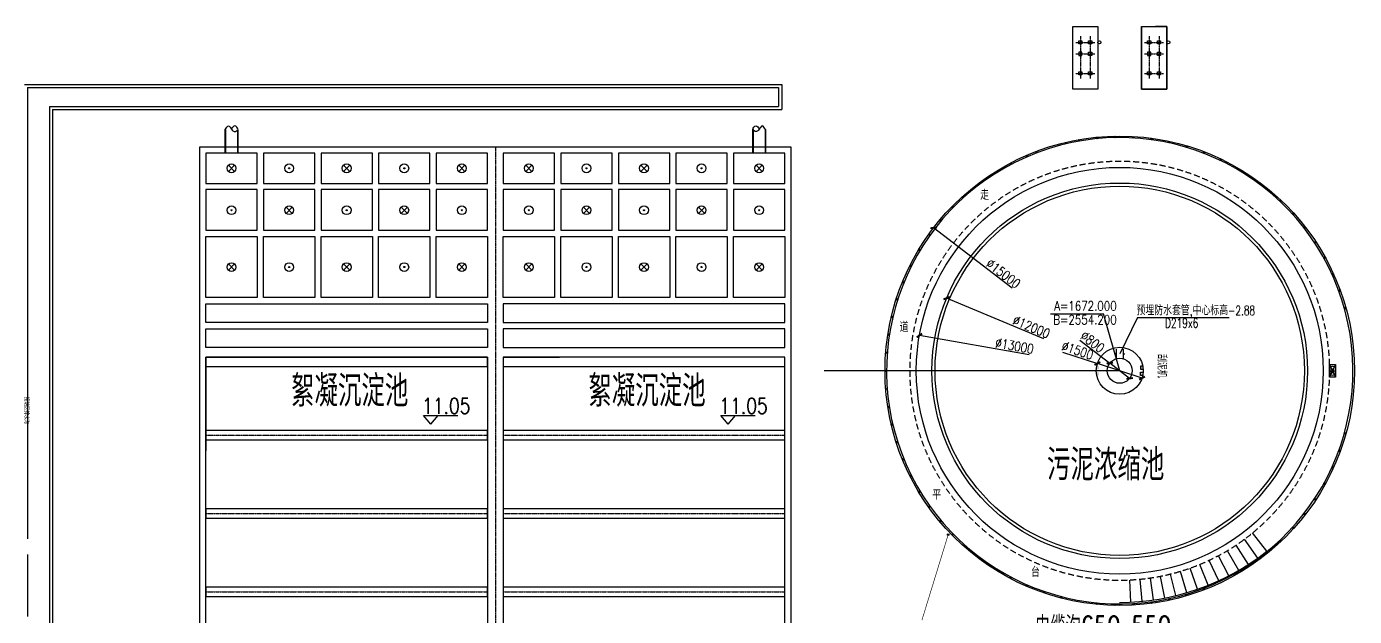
# Model space of a CAD drawing. Header units: millimetres. Extents: x -437359 to 106527, y -82378 to 117612.
# Drawn here: x -260887 to -218457, y 60098 to 78948 of the extents above; entities that cross this region are included whole.
import ezdxf
from ezdxf.enums import TextEntityAlignment as Align

# ---------------------------------------------------------------- set-up
doc = ezdxf.new("R2010")
doc.units = ezdxf.units.MM
for name, pattern in [('CENTER', [50.8, 31.75, -6.35, 6.35, -6.35]), ('DASH', [0.35, 0.25, -0.1]), ('HIDDEN', [9.525, 6.35, -3.175])]:
    doc.linetypes.add(name, pattern=pattern)
doc.layers.get('0').update_dxf_attribs({"color": 8})
doc.layers.get('Defpoints').update_dxf_attribs({"color": 8})
for name, color, linetype in [('-gps-dim', 8, 'Continuous'), ('bg', 8, 'Continuous'), ('DIM-1', 8, 'Continuous'), ('DIM_SYMB', 8, 'Continuous'), ('x标注', 8, 'Continuous'), ('ZXX', 8, 'CENTER'), ('刮泥机', 8, 'Continuous'), ('电气标注', 8, 'Continuous'), ('设备、管道、管件及阀门', 8, 'Continuous')]:
    doc.layers.add(name, color=color, linetype=linetype)
doc.layers.add('电缆通道', color=8, linetype='Continuous', lineweight=30)
doc.styles.add('HZ', font='geditxt.shx', dxfattribs={"width": 0.8, "bigfont": 'hzfs_1.shx'})
doc.styles.add('HZTXT', font='geditxt.shx', dxfattribs={"width": 0.7, "bigfont": 'hzfs_1.shx'})
doc.styles.add('HZXT', font='geditxt.shx', dxfattribs={"width": 0.72, "bigfont": 'hzfs_1.shx'})
doc.styles.get("Standard").update_dxf_attribs({"font": 'geditxt.shx', "bigfont": 'hzfs_1.shx'})
doc.styles.add('STYLE1', font='geditxt.shx', dxfattribs={"width": 0.7, "bigfont": 'hzfs_1.shx'})
doc.dimstyles.new('yk1.50', dxfattribs={"dimtxt": 350, "dimasz": 150, "dimexe": 150, "dimexo": 100, "dimgap": 50, "dimtad": 1, "dimdec": 0, "dimdsep": 46, "dimtxsty": 'HZ', "dimblk": 'ARCHTICK', "dimcen": 2.5, "dimdle": 150, "dimclrd": 256, "dimclre": 256, "dimclrt": 256, "dimadec": 0, "dimazin": 0, "dimtfac": 1, "dimtdec": 0, "dimtmove": 1, "dimatfit": 3, "dimfxl": 0, "dimlwd": -1, "dimlwe": -1, "dimarcsym": 0})

# ---------------------------------------------------------------- blocks, each defined once
blk = doc.blocks.new('xlcdc')
for points in [[(591888, -242370, 1), (591853, -242370, 1)], [(595568, -242370, 1), (595533, -242370, 1)], [(601388, -242370, 1), (601353, -242370, 1)], [(605068, -242370, 1), (605033, -242370, 1)], [(590048, -243710, 1), (590013, -243710, 1)], [(593728, -243710, 1), (593693, -243710, 1)], [(597408, -243710, 1), (597373, -243710, 1)], [(599548, -243710, 1), (599513, -243710, 1)], [(603228, -243710, 1), (603193, -243710, 1)], [(606908, -243710, 1), (606873, -243710, 1)], [(591888, -245525, 1), (591853, -245525, 1)], [(595568, -245525, 1), (595533, -245525, 1)], [(601388, -245525, 1), (601353, -245525, 1)], [(605068, -245525, 1), (605033, -245525, 1)]]:
    blk.add_hatch(color=256).paths.add_polyline_path(points)
for p, q in [((589932, -242469), (590129, -242271)), ((590129, -242469), (589932, -242271)), ((593612, -242469), (593809, -242271)), ((593809, -242469), (593612, -242271)), ((597292, -242469), (597489, -242271)), ((597489, -242469), (597292, -242271)), ((599629, -242469), (599432, -242271)), ((599432, -242469), (599629, -242271)), ((603309, -242469), (603112, -242271)), ((603112, -242469), (603309, -242271)), ((606989, -242469), (606792, -242271)), ((606792, -242469), (606989, -242271)), ((591772, -243809), (591969, -243611)), ((591969, -243809), (591772, -243611)), ((595452, -243809), (595649, -243611)), ((595649, -243809), (595452, -243611)), ((601469, -243809), (601272, -243611)), ((601272, -243809), (601469, -243611)), ((605149, -243809), (604952, -243611)), ((604952, -243809), (605149, -243611)), ((589932, -245624), (590129, -245426)), ((590129, -245624), (589932, -245426)), ((593612, -245624), (593809, -245426)), ((593809, -245624), (593612, -245426)), ((597292, -245624), (597489, -245426)), ((597489, -245624), (597292, -245426)), ((599629, -245624), (599432, -245426)), ((599432, -245624), (599629, -245426)), ((603309, -245624), (603112, -245426)), ((603112, -245624), (603309, -245426)), ((606989, -245624), (606792, -245426)), ((606792, -245624), (606989, -245426)), ((589210, -248400), (589210, -251400)), ((598710, -248400), (600510, -248400)), ((598710, -248400), (598710, -250400)), ((598710, -248400), (598710, -249400))]:
    blk.add_line(p, q)
at = {"const_width": 60}
for points in [[(589830, -241890), (589830, -241122)], [(590230, -241890), (590230, -241122)], [(606690, -241890), (606690, -241122)], [(607090, -241890), (607090, -241122)]]:
    blk.add_lwpolyline(points, dxfattribs=at)
for points in [[(607910, -241690), (589010, -241690), (589010, -259600), (607910, -259600)], [(590850, -241890), (589210, -241890), (589210, -242850), (590850, -242850)], [(592690, -241890), (591050, -241890), (591050, -242850), (592690, -242850)], [(594530, -241890), (592890, -241890), (592890, -242850), (594530, -242850)], [(596370, -241890), (594730, -241890), (594730, -242850), (596370, -242850)], [(598210, -241890), (596570, -241890), (596570, -242850), (598210, -242850)], [(600350, -241890), (598710, -241890), (598710, -242850), (600350, -242850)], [(602190, -241890), (600550, -241890), (600550, -242850), (602190, -242850)], [(604030, -241890), (602390, -241890), (602390, -242850), (604030, -242850)], [(605870, -241890), (604230, -241890), (604230, -242850), (605870, -242850)], [(607710, -241890), (606070, -241890), (606070, -242850), (607710, -242850)], [(590850, -243050), (589210, -243050), (589210, -244350), (590850, -244350)], [(592690, -243050), (591050, -243050), (591050, -244350), (592690, -244350)], [(594530, -243050), (592890, -243050), (592890, -244350), (594530, -244350)], [(596370, -243050), (594730, -243050), (594730, -244350), (596370, -244350)], [(598210, -243050), (596570, -243050), (596570, -244350), (598210, -244350)], [(600350, -243050), (598710, -243050), (598710, -244350), (600350, -244350)], [(602190, -243050), (600550, -243050), (600550, -244350), (602190, -244350)], [(604030, -243050), (602390, -243050), (602390, -244350), (604030, -244350)], [(605870, -243050), (604230, -243050), (604230, -244350), (605870, -244350)], [(607710, -243050), (606070, -243050), (606070, -244350), (607710, -244350)], [(589210, -244550), (590850, -244550), (590850, -246500), (589210, -246500)], [(591050, -244550), (592690, -244550), (592690, -246500), (591050, -246500)], [(592890, -244550), (594530, -244550), (594530, -246500), (592890, -246500)], [(594730, -244550), (596370, -244550), (596370, -246500), (594730, -246500)], [(596570, -244550), (598210, -244550), (598210, -246500), (596570, -246500)], [(598710, -244550), (600350, -244550), (600350, -246500), (598710, -246500)], [(600550, -244550), (602190, -244550), (602190, -246500), (600550, -246500)], [(602390, -244550), (604030, -244550), (604030, -246500), (602390, -246500)], [(604230, -244550), (605870, -244550), (605870, -246500), (604230, -246500)], [(606070, -244550), (607710, -244550), (607710, -246500), (606070, -246500)], [(589210, -246700), (598210, -246700), (598210, -247300), (589210, -247300)], [(607710, -246700), (598710, -246700), (598710, -247300), (607710, -247300)], [(589210, -247500), (598210, -247500), (598210, -248100), (589210, -248100)], [(607710, -247500), (598710, -247500), (598710, -248100), (607710, -248100)], [(589210, -248400), (598210, -248400), (598210, -258400), (589210, -258400)], [(598210, -248400), (589210, -248400), (589210, -248700), (598210, -248700)], [(607710, -248400), (598710, -248400), (598710, -258400), (607710, -258400)], [(607710, -248400), (598710, -248400), (598710, -248700), (607710, -248700)], [(598210, -250750), (589210, -250750), (589210, -251050), (598210, -251050)], [(607710, -250750), (598710, -250750), (598710, -251050), (607710, -251050)], [(598210, -253250), (589210, -253250), (589210, -253550), (598210, -253550)], [(607710, -253250), (598710, -253250), (598710, -253550), (607710, -253550)], [(598210, -255750), (589210, -255750), (589210, -256050), (598210, -256050)], [(607710, -255750), (598710, -255750), (598710, -256050), (607710, -256050)], [(607710, -258100), (598710, -258100), (598710, -258400), (607710, -258400)], [(589210, -258600), (598210, -258600), (598210, -259400), (589210, -259400)], [(607710, -258600), (598710, -258600), (598710, -259400), (607710, -259400)]]:
    blk.add_lwpolyline(points, close=True)
for centre, radius in [((590030, -242370), 140), ((591870, -242370), 140), ((593710, -242370), 140), ((595550, -242370), 140), ((597390, -242370), 140), ((599530, -242370), 140), ((601370, -242370), 140), ((603210, -242370), 140), ((605050, -242370), 140), ((606890, -242370), 140), ((591870, -242370), 17.6), ((595550, -242370), 17.6), ((601370, -242370), 17.6), ((605050, -242370), 17.6), ((590030, -243710), 140), ((590030, -243710), 17.6), ((591870, -243710), 140), ((593710, -243710), 140), ((593710, -243710), 17.6), ((595550, -243710), 140), ((597390, -243710), 140), ((597390, -243710), 17.6), ((599530, -243710), 140), ((599530, -243710), 17.6), ((601370, -243710), 140), ((603210, -243710), 140), ((603210, -243710), 17.6), ((605050, -243710), 140), ((606890, -243710), 140), ((606890, -243710), 17.6), ((590030, -245525), 140), ((591870, -245525), 140), ((591870, -245525), 17.6), ((593710, -245525), 140), ((595550, -245525), 140), ((595550, -245525), 17.6), ((597390, -245525), 140), ((599530, -245525), 140), ((601370, -245525), 140), ((601370, -245525), 17.6), ((603210, -245525), 140), ((605050, -245525), 140), ((605050, -245525), 17.6), ((606890, -245525), 140)]:
    blk.add_circle(centre, radius)
for points in [[(589830, -241128), (589934, -241017), (590030, -241122), (590119, -241195), (590230, -241122), (590139, -241016), (590030, -241122)], [(607090, -241128), (606987, -241017), (606890, -241122), (606802, -241195), (606690, -241122), (606782, -241016), (606890, -241122)]]:
    blk.add_spline(points, degree=3)
at = {"layer": 'DIM-1', "color": 1, "linetype": 'CENTER', "const_width": 1}
for points in [[(590030, -241890), (590030, -240772)], [(606890, -241890), (606890, -240772)]]:
    blk.add_lwpolyline(points, dxfattribs=at)
at = {"layer": 'ZXX'}
for p, q in [((598460, -241690), (598460, -259600)), ((589210, -250900), (598210, -250900)), ((598710, -250900), (607710, -250900)), ((589210, -253400), (598210, -253400)), ((598710, -253400), (607710, -253400)), ((589210, -255900), (598210, -255900)), ((598710, -255900), (607710, -255900))]:
    blk.add_line(p, q, dxfattribs=at)
blk = doc.blocks.new('_ArchTick')
at = {"color": 0, "linetype": 'ByBlock', "const_width": 0.4}
blk.add_lwpolyline([(-0.5, -0.5), (0.5, 0.5)], dxfattribs=at)
blk = doc.blocks.new('*D98')
at = {"layer": '-gps-dim', "transparency": 16777216}
blk.add_line((-228849, 68458), (-232359, 69077), dxfattribs=at)
at = {"layer": 'Defpoints', "color": 0, "transparency": 16777216}
for p in [(-232359, 69077), (-219556, 66818)]:
    blk.add_point(p, dxfattribs=at)
at = {"layer": '-gps-dim', "transparency": 16777216, "xscale": 150, "yscale": 150, "zscale": 150, "rotation": 169.9932743384218}
blk.add_blockref('_ArchTick', (-232359, 69077), dxfattribs=at)
at = {"layer": '-gps-dim', "color": 0, "transparency": 16777216, "insert": (-229320, 68744), "char_height": 300, "attachment_point": 5, "rotation": 349.9933, "style": 'HZ'}
blk.add_mtext('∅13000', dxfattribs=at)
blk = doc.blocks.new('*D102')
at = {"layer": '-gps-dim', "transparency": 16777216}
blk.add_line((-228384, 68966), (-231490, 70270), dxfattribs=at)
at = {"layer": 'Defpoints', "color": 0, "transparency": 16777216}
for p in [(-231490, 70270), (-220425, 65626)]:
    blk.add_point(p, dxfattribs=at)
at = {"layer": '-gps-dim', "transparency": 16777216, "xscale": 150, "yscale": 150, "zscale": 150, "rotation": 157.2302912719808}
blk.add_blockref('_ArchTick', (-231490, 70270), dxfattribs=at)
at = {"layer": '-gps-dim', "color": 0, "transparency": 16777216, "insert": (-228780, 69350), "char_height": 300, "attachment_point": 5, "rotation": 337.2303, "style": 'HZ'}
blk.add_mtext('∅12000', dxfattribs=at)
blk = doc.blocks.new('*D99')
at = {"layer": '-gps-dim', "transparency": 16777216}
for p in [(-227228, 68930), (-225641, 67703)]:
    blk.add_line(p, (-226274, 68192), dxfattribs=at)
at = {"layer": 'Defpoints', "color": 0, "transparency": 16777216}
for p in [(-226274, 68192), (-225641, 67703)]:
    blk.add_point(p, dxfattribs=at)
at = {"layer": '-gps-dim', "transparency": 16777216, "xscale": 150, "yscale": 150, "zscale": 150}
for p, rotation in [((-226274, 68192), 322.2983047391911), ((-225641, 67703), 142.2983047391911)]:
    blk.add_blockref('_ArchTick', p, dxfattribs=dict(at, rotation=rotation))
at = {"layer": '-gps-dim', "color": 0, "transparency": 16777216, "insert": (-226826, 68872), "char_height": 300, "attachment_point": 5, "rotation": 322.2983, "style": 'HZ'}
blk.add_mtext('∅800', dxfattribs=at)
blk = doc.blocks.new('*D100')
at = {"layer": '-gps-dim', "transparency": 16777216}
for p in [(-227781, 68543), (-225245, 67715)]:
    blk.add_line(p, (-226670, 68181), dxfattribs=at)
at = {"layer": 'Defpoints', "color": 0, "transparency": 16777216}
for p in [(-226670, 68181), (-225245, 67715)]:
    blk.add_point(p, dxfattribs=at)
at = {"layer": '-gps-dim', "transparency": 16777216, "xscale": 150, "yscale": 150, "zscale": 150}
for p, rotation in [((-226670, 68181), 341.9054560269168), ((-225245, 67715), 161.9054560269168)]:
    blk.add_blockref('_ArchTick', p, dxfattribs=dict(at, rotation=rotation))
at = {"layer": '-gps-dim', "color": 0, "transparency": 16777216, "insert": (-227306, 68599), "char_height": 300, "attachment_point": 5, "rotation": 341.9055, "style": 'HZ'}
blk.add_mtext('∅1500', dxfattribs=at)
blk = doc.blocks.new('*D101')
at = {"layer": '-gps-dim', "transparency": 16777216}
blk.add_line((-229390, 70585), (-231905, 72517), dxfattribs=at)
at = {"layer": 'Defpoints', "color": 0, "transparency": 16777216}
for p in [(-231905, 72517), (-220010, 63379)]:
    blk.add_point(p, dxfattribs=at)
at = {"layer": '-gps-dim', "transparency": 16777216, "xscale": 150, "yscale": 150, "zscale": 150, "rotation": 142.4699375495999}
blk.add_blockref('_ArchTick', (-231905, 72517), dxfattribs=at)
at = {"layer": '-gps-dim', "color": 0, "transparency": 16777216, "insert": (-229676, 71056), "char_height": 300, "attachment_point": 5, "rotation": 322.4699, "style": 'HZ'}
blk.add_mtext('∅15000', dxfattribs=at)

msp = doc.modelspace()

# ---------------------------------------------------------------- hatches: boundary and pattern name
h = msp.add_hatch()
h.set_pattern_fill('ANGLE', color=256, style=0)
h.set_pattern_definition([(0, (-965586.9, 292293.3526), (0, 6.985), [5.08, -1.905]), (90, (-965586.9, 292293.3526), (-6.985, 4e-16), [5.08, -1.905])])
h.paths.add_polyline_path([(-226617.5, 68096.3), (-226692.6, 68096.3, 0.0336643), (-226705.8, 67996.3), (-226617.5, 67996.3)])
h.paths.add_polyline_path([(-226617.5, 67899.2), (-226705.8, 67899.2, 0.0336643), (-226692.6, 67799.2), (-226617.5, 67799.2)])
h.paths.add_polyline_path([(-225209, 67899.2), (-225297.2, 67899.2), (-225297.2, 67799.2), (-225222.3, 67799.2, 0.0336643)])
h.paths.add_polyline_path([(-225222.3, 68096.3), (-225297.2, 68096.3), (-225297.2, 67996.3), (-225209, 67996.3, 0.0336643)])

# ---------------------------------------------------------------- linework, layer by layer
for p, q in [((-260957.3, 77097.8), (-236757.3, 77097.8)), ((-260857.3, 76997.8), (-260857.3, 62580.4)), ((-260857.3, 76997.8), (-236857.3, 76997.8)), ((-236857.3, 76997.8), (-236857.3, 76397.8)), ((-236757.3, 77097.8), (-236757.3, 76297.8)), ((-260157.3, 76397.8), (-260157.3, 51047.8)), ((-260157.3, 76397.8), (-236857.3, 76397.8)), ((-260057.3, 76297.8), (-260057.3, 51147.8)), ((-260057.3, 76297.8), (-236757.3, 76297.8)), ((-228165.1, 69767.1), (-226471.2, 69767.1)), ((-225957.4, 67947.8), (-226471.2, 69767.1)), ((-226066.9, 68490.9), (-226122.4, 68490.9)), ((-226066.9, 68642), (-226066.9, 68339.7)), ((-225847.9, 68642), (-225847.9, 68339.7)), ((-225847.9, 68490.9), (-225792.4, 68490.9)), ((-225222.2, 68096.3), (-225297.2, 68096.3)), ((-225297.2, 68096.3), (-225297.2, 67996.3)), ((-225297.2, 67996.3), (-225208.9, 67996.3)), ((-225297.2, 67799.2), (-225297.2, 67899.2)), ((-225297.2, 67899.2), (-225208.9, 67899.2)), ((-225222.2, 67799.2), (-225297.2, 67799.2)), ((-260857.3, 62080.4), (-260857.3, 60097.8))]:
    msp.add_line(p, q)
for points in [[(-226657.4, 78128.6), (-226657.4, 76947.8), (-227457.4, 76947.8), (-227457.4, 78947.8), (-227099.8, 78947.8)], [(-225257.4, 78947.8), (-225257.4, 76947.8), (-224457.4, 76947.8), (-224457.4, 78947.8), (-224815.1, 78947.8)]]:
    msp.add_lwpolyline(points)
for points in [[(-227457.4, 78947.8), (-226657.4, 78947.8), (-226657.4, 76947.8), (-227457.4, 76947.8)], [(-225257.4, 78947.8), (-224457.4, 78947.8), (-224457.4, 76947.8), (-225257.4, 76947.8)], [(-227264.9, 78492.8), (-227164.9, 78492.8), (-227164.9, 78392.8), (-227264.9, 78392.8)], [(-227164.9, 78127.8), (-227264.9, 78127.8), (-227264.9, 78027.8), (-227164.9, 78027.8)], [(-226949.9, 78492.8), (-226849.9, 78492.8), (-226849.9, 78392.8), (-226949.9, 78392.8)], [(-226949.9, 78127.8), (-226849.9, 78127.8), (-226849.9, 78027.8), (-226949.9, 78027.8)], [(-225064.9, 78492.8), (-224964.9, 78492.8), (-224964.9, 78392.8), (-225064.9, 78392.8)], [(-224964.9, 78127.8), (-225064.9, 78127.8), (-225064.9, 78027.8), (-224964.9, 78027.8)], [(-224749.9, 78492.8), (-224649.9, 78492.8), (-224649.9, 78392.8), (-224749.9, 78392.8)], [(-224749.9, 78127.8), (-224649.9, 78127.8), (-224649.9, 78027.8), (-224749.9, 78027.8)], [(-227264.9, 77502.8), (-227164.9, 77502.8), (-227164.9, 77402.8), (-227264.9, 77402.8)], [(-226949.9, 77502.8), (-226849.9, 77502.8), (-226849.9, 77402.8), (-226949.9, 77402.8)], [(-225064.9, 77502.8), (-224964.9, 77502.8), (-224964.9, 77402.8), (-225064.9, 77402.8)], [(-224749.9, 77502.8), (-224649.9, 77502.8), (-224649.9, 77402.8), (-224749.9, 77402.8)]]:
    msp.add_lwpolyline(points, close=True)
for radius in [7500, 6500, 6000, 5900, 750, 400]:
    msp.add_circle((-225957.4, 67947.8), radius)
at = {"linetype": 'HIDDEN', "ltscale": 30}
msp.add_circle((-225957.4, 67947.8), 6700, dxfattribs=at)
at = {"layer": 'DIM_SYMB'}
for p, q in [((-247972.2, 66238.6), (-248204.8, 66515.2)), ((-248204.8, 66515.2), (-247110.3, 66515.2)), ((-247972.2, 66238.6), (-247739.6, 66515.2)), ((-238472.2, 66238.6), (-238704.8, 66515.2)), ((-238704.8, 66515.2), (-237610.3, 66515.2)), ((-238472.2, 66238.6), (-238239.6, 66515.2))]:
    msp.add_line(p, q, dxfattribs=at)
at = {"layer": 'x标注', "ltscale": 0.5}
for q in [(-225957.4, 68490.9), (-222457.9, 69649.2)]:
    msp.add_line((-225391, 69649.2), q, dxfattribs=at)
at = {"layer": 'ZXX'}
for p, q in [((-227214.9, 78635.9), (-227214.9, 77284.7)), ((-226899.9, 78635.9), (-226899.9, 77284.7)), ((-225014.9, 78635.9), (-225014.9, 77284.7)), ((-224699.9, 78635.9), (-224699.9, 77284.7)), ((-227361.2, 78442.8), (-226753.7, 78442.8)), ((-227361.2, 78077.8), (-226753.7, 78077.8)), ((-225161.2, 78442.8), (-224553.7, 78442.8)), ((-225161.2, 78077.8), (-224553.7, 78077.8)), ((-227361.2, 77452.8), (-226753.7, 77452.8)), ((-225161.2, 77452.8), (-224553.7, 77452.8))]:
    msp.add_line(p, q, dxfattribs=at)
at = {"layer": '刮泥机', "color": 5}
for centre in [(-227682.4, 75220.8), (-227255.4, 75309.2), (-226681.1, 75387.7), (-226102.4, 75421.4), (-225522.8, 75410.1), (-224945.8, 75354), (-224374.9, 75253.3), (-223813.6, 75108.7), (-228918.1, 74811.4), (-228599.5, 74932.6), (-223265.1, 74921.1), (-222732.8, 74691.5), (-229943.1, 74271.5), (-229441.1, 74561.4), (-222219.9, 74421.3), (-230421.2, 73943.6), (-221729.5, 74112.2), (-230872.4, 73579.7), (-221264.5, 73766.1), (-220827.8, 73384.9), (-231294, 73181.9), (-220421.8, 72971), (-231683.6, 72752.6), (-232038.7, 72294.4), (-220049.2, 72527), (-232357.3, 71810.1), (-219712.1, 72055.4), (-232637.3, 71302.5), (-219412.6, 71559), (-219152.5, 71041), (-232877.2, 70774.8), (-218933.2, 70504.4), (-233075.5, 70230.1), (-233230.9, 69671.6), (-218756.2, 69952.4), (-233342.6, 69102.8), (-233409.9, 68527), (-233432.4, 67947.8), (-233409.9, 67368.5), (-233342.6, 66792.7), (-233230.9, 66223.9), (-218756.2, 65943.2), (-233075.5, 65665.5), (-218933.2, 65391.2), (-232877.2, 65120.7), (-232637.3, 64593), (-219152.5, 64854.5), (-232357.3, 64085.4), (-219412.6, 64336.5), (-219712.1, 63840.2), (-232038.7, 63601.1), (-220049.2, 63368.6), (-231683.6, 63142.9), (-220421.8, 62924.5), (-231294, 62713.6), (-220827.8, 62510.7), (-230872.4, 62315.8), (-230421.2, 61951.9), (-221264.5, 62129.5), (-229943.1, 61624), (-221729.5, 61783.3), (-229441.1, 61334.2), (-228918.1, 61084.1), (-222219.9, 61474.2), (-228377.3, 60875.3), (-227822, 60709.1), (-223813.6, 60786.8), (-223265.1, 60974.5), (-226681.1, 60507.9), (-226102.4, 60474.2), (-225522.8, 60485.4), (-224945.8, 60541.5), (-224374.9, 60642.2)]:
    msp.add_circle(centre, 25, dxfattribs=at)
msp.add_arc((-225957.4, 67947.8), 7450, 110.83664, 110.58449, dxfattribs=at)
at = {"layer": '电缆通道'}
for p, q in [((-225957.4, 67947.8), (-235406.5, 67947.8)), ((-219057.4, 68147.8), (-219257.4, 67747.8)), ((-219257.4, 68147.8), (-219057.4, 67747.8))]:
    msp.add_line(p, q, dxfattribs=at)
msp.add_lwpolyline([(-219257.4, 68147.8), (-219057.4, 68147.8), (-219057.4, 67747.8), (-219257.4, 67747.8)], close=True, dxfattribs=at)
at = {"layer": '电缆通道', "color": 1, "linetype": 'DASH', "ltscale": 500, "const_width": 20}
msp.add_lwpolyline([(-232277.6, 59980.9), (-231438.3, 62710.9)], dxfattribs=at)
at = {"layer": '电缆通道'}
for centre, radius in [((-226607.4, 78442.8), 50), ((-224407.4, 78442.8), 50), ((-219157.4, 68047.8), 50), ((-219157.4, 67947.8), 50), ((-219157.4, 67847.8), 50), ((-231438.3, 62710.9), 25.2)]:
    msp.add_circle(centre, radius, dxfattribs=at)
at = {"layer": '设备、管道、管件及阀门', "color": 6}
for p, q in [((-221841.7, 61758.6), (-222238.5, 62374.6)), ((-221541.6, 61962.2), (-221970.5, 62563.1)), ((-221251.5, 62179.9), (-221712.3, 62764.3)), ((-222469.3, 61395.5), (-222801.1, 62037.8)), ((-222151.2, 61569.5), (-222515.6, 62199.4)), ((-223813.8, 60856.3), (-224013.6, 61535.9)), ((-223468.4, 60966.9), (-223701.4, 61639)), ((-223128.7, 61093.8), (-223394.7, 61757.2)), ((-222795.4, 61236.8), (-223094.4, 61890.3)), ((-225597.9, 60556.3), (-225631.1, 61255.7)), ((-225236.2, 60582.1), (-225302.7, 61279.8)), ((-224876.1, 60625.1), (-224976, 61320)), ((-224518.5, 60685.2), (-224651.7, 61376.2)), ((-224164.1, 60762.4), (-224330.6, 61448.3))]:
    msp.add_line(p, q, dxfattribs=at)
msp.add_arc((-225957.3, 68147.8), 7600, 269.97603, 308.25677, dxfattribs=at)

# ---------------------------------------------------------------- block references
msp.add_blockref('xlcdc', (-844367.8, 316787.8))

# ---------------------------------------------------------------- texts
for s, height, style, width, p in [('走', 300, 'HZTXT', 0.7, (-230416.1, 73411)), ('预埋防水套管,中心标高-2.88', 300, 'HZTXT', 0.7, (-225420.8, 69725.1)), ('D219x6', 300, 'HZTXT', 0.7, (-224510, 69324.5)), ('道', 300, 'HZTXT', 0.7, (-232990.1, 69189.7)), ('11.05 ', 500, 'HZ', 0.8, (-248248.3, 66575.9)), ('11.05 ', 500, 'HZ', 0.8, (-238748.3, 66575.9)), ('平', 300, 'HZTXT', 0.7, (-231944.7, 63831.9)), ('台', 300, 'HZTXT', 0.7, (-228792.8, 61363.8))]:
    msp.add_text(s, height=height, dxfattribs=dict(style=style, width=width)).set_placement(p)
at = {"style": 'HZXT', "width": 0.8}
msp.add_text(' A=1672.000 ', height=300, dxfattribs=at).set_placement((-228215.2, 69779.5), align=Align.BOTTOM_LEFT)
msp.add_text(' B=2554.200 ', height=300, dxfattribs=at).set_placement((-228245.3, 69730.3), align=Align.TOP_LEFT)
at = {"color": 0, "style": 'STYLE1', "width": 0.75}
msp.add_text('刮泥机', height=250, rotation=270, dxfattribs=at).set_placement((-224747.3, 68483.3))
at = {"color": 0, "ltscale": 0.8, "style": 'STYLE1', "width": 0.75}
for p in [(-252438, 66802.1), (-242938, 66802.1)]:
    msp.add_text('絮凝沉淀池', height=1000, dxfattribs=at).set_placement(p)
msp.add_text('污泥浓缩池', height=1000, dxfattribs=at).set_placement((-226406.6, 64442.3), align=Align.CENTER)
at = {"layer": 'bg', "color": 7, "width": 0.7}
msp.add_text('接站区排水沟', height=150, rotation=270, dxfattribs=at).set_placement((-260966.4, 67106.3))
at = {"layer": '电气标注', "style": 'HZ', "width": 0.7}
msp.add_text('电缆沟650x550', height=700, dxfattribs=at).set_placement((-228665.8, 59408.6))

# ---------------------------------------------------------------- dimensions: what is measured, and where the dimension line sits
at = {"layer": '-gps-dim', "color": 0}
for p1, p2, picture, middle in [((-220009.7, 63378.9), (-231905.2, 72516.6), '*D101', (-229797.6, 70897.6)), ((-220425, 65625.6), (-231489.8, 70269.9), '*D102', (-228857.8, 69165.2)), ((-219556.3, 66818.3), (-232358.5, 69077.2), '*D98', (-229355.1, 68547.3)), ((-225640.9, 67703.2), (-226273.9, 68192.4), '*D99', (-226948, 68713.4))]:
    dim = msp.add_diameter_dim_2p(p1=p1, p2=p2, dimstyle='yk1.50', override={"dimtxt": 300, "dimclrt": 0}, dxfattribs=at)
    dim.commit()
    dim.dimension.update_dxf_attribs({"geometry": picture, "text_midpoint": middle, "dimtype": 163})
dim = msp.add_diameter_dim_2p(p1=(-225244.5, 67714.8), p2=(-226670.3, 68180.7), dimstyle='yk1.50', override={"dimtxt": 300, "dimclrt": 0}, dxfattribs=at)
dim.commit()
dim.dimension.update_dxf_attribs({"geometry": '*D100', "text_midpoint": (-227305.9, 68598.8)})

doc.saveas('drawing.dxf')
